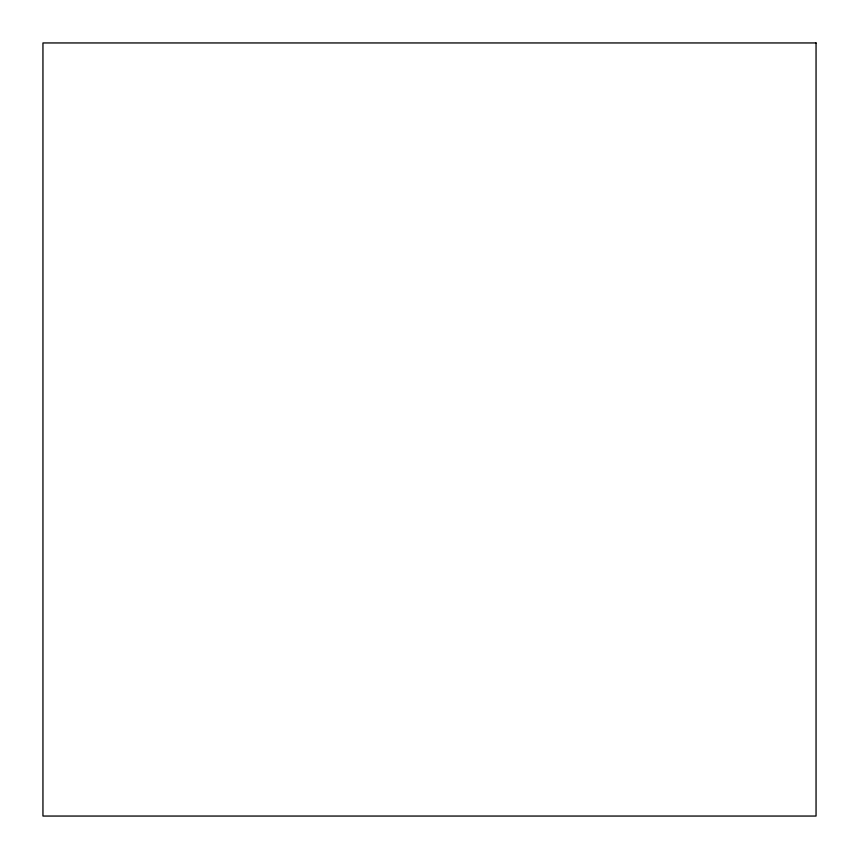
<?xml version="1.0" encoding="UTF-8"?>
<svg xmlns="http://www.w3.org/2000/svg" width="859" height="859" viewBox="0 0 859 859"><rect width="100%" height="100%" fill="white"/><g stroke="black" fill="none" stroke-linecap="round" stroke-linejoin="round"><path stroke-width="1.29" d="M816.05 42.95L42.95 42.95L42.95 816.05L816.05 816.05L816.05 42.95"/></g></svg>
